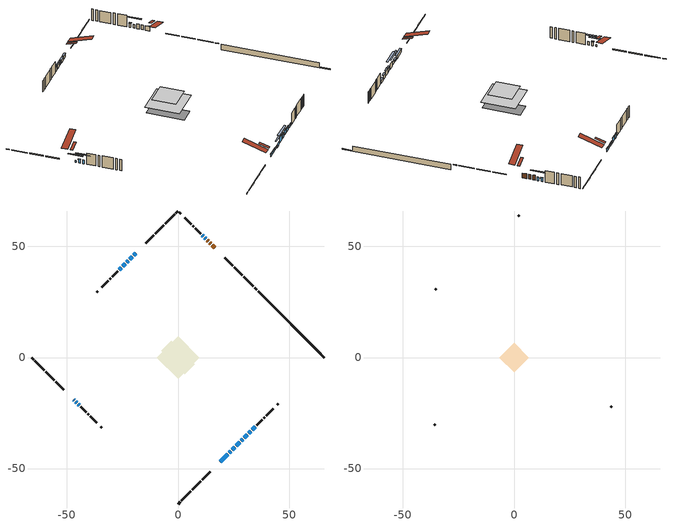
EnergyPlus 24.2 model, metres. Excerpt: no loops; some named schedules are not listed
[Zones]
conditioned space
 floor outside (Floor1 construction): -1.54,0 0,1.54 1.54,0 0,-1.54 z1.02
 floor adiabatic (AdiabaticFloorConstruction): -9.56,0 0,9.56 9.56,0 0,-9.56 z3.46
 floor foundation (Slab1 construction): -7.45,3.01 -3.01,7.45 7.45,-3.01 3.01,-7.45 z-1.27
 wall outside (RimJoist1 construction): 0,-65.98 0.91,-65.06 / -65.98,0 -65.06,-0.91 / 0,65.98 -0.91,65.06 / 35.51,30.47 34.6,31.38 z1.02:1.32
 wall outside (RimJoist2 construction): 1.57,-64.4 5.83,-60.15 / -64.4,-1.57 -60.15,-5.83 / -1.57,64.4 -5.83,60.15 / 33.94,32.04 29.68,36.29 z1.02:1.32
 wall outside (RimJoist3 construction): 6.49,-59.49 10.18,-55.79 / -59.49,-6.49 -55.79,-10.18 / -6.49,59.49 -10.18,55.79 / 29.02,36.95 25.33,40.65 z1.02:1.32
 wall outside (RimJoist4 construction): 10.84,-55.14 14.53,-51.44 / -55.14,-10.84 -51.44,-14.53 / -10.84,55.14 -14.53,51.44 / 24.67,41.3 20.98,45 z1.02:1.32
 wall outside (AdiabaticWallConstruction 1): 16.58,49.4 15.41,50.57 / 14.75,51.22 14.3,51.67 / 13.65,52.33 13.07,52.91 z1.02:3.05
 wall outside (AdiabaticWallConstruction): -47.05,-18.93 -46.7,-19.27 z1.02:1.81; -46.05,-19.93 -45.63,-20.34 / 28.4,-37.58 29.25,-36.73 / 12.41,53.57 11.99,53.98 / -44.98,-21 -44.56,-21.42 / 31.82,-34.16 32.8,-33.17 / 11.34,54.64 10.92,55.05 z1.02:2.6; 18.93,-47.04 22.33,-43.65 / -20.67,45.31 -21.82,44.16 z1.02:2.11; 22.98,-42.99 23.81,-42.16 z1.02:1.58; -18.93,47.04 -20.01,45.97 z1.02:2.24; -22.47,43.5 -23.03,42.95 z1.02:2.09; 24.47,-41.51 25.56,-40.41 z1.02:2.06; 26.22,-39.76 27.74,-38.23 / 29.9,-36.07 31.16,-34.82 z1.02:3.05; 33.46,-32.52 34.83,-31.15 z1.02:1.94; -23.68,42.29 -24.96,41.01 / -25.62,40.36 -26.41,39.57 z1.02:2.77
 wall outside (Wall1 construction): 35.48,-30.49 37.98,-27.99 / -43.9,-22.07 -41.4,-24.57 / -27.06,38.91 -29.56,36.41 / 10.27,55.71 7.77,58.21 z1.02:5.9
 wall outside (Wall2 construction): 38.64,-27.34 39.16,-26.82 / -40.75,-25.23 -40.23,-25.75 / -30.22,35.76 -30.74,35.24 / 7.11,58.86 6.59,59.38 z1.02:5.9
 wall outside (Wall3 construction): 39.81,-26.16 42.8,-23.17 / -39.57,-26.4 -36.58,-29.39 / -31.4,34.58 -34.38,31.59 / 5.93,60.04 2.95,63.03 z1.02:5.9
 wall outside (Wall5 construction): 44.59,-21.39 45.09,-20.88 / -34.8,-31.18 -34.29,-31.68 / -36.17,29.81 -36.67,29.3 / 1.16,64.81 0.66,65.32 z1.02:5.9
 wall foundation (FoundationWall1 construction): 36.17,29.81,-1.27 36.17,29.81,1.02 62.99,2.98,1.02 62.99,2.98,-0.84 65.98,0,-0.84 65.98,0,-1.27
 window (WindowConstruction 13): -47.04,-18.93 -46.7,-19.27 z1.02:1.81
 window (WindowConstruction 7): -46.05,-19.93 -45.63,-20.34 z1.02:2.6
 window (WindowConstruction 8): 18.93,-47.04 22.33,-43.65 z1.02:2.11
 window (WindowConstruction 9): 22.98,-42.99 23.81,-42.17 z1.02:1.58
 window (WindowConstruction 10): -18.93,47.04 -20.01,45.97 z1.02:2.24
 window (WindowConstruction 11): -20.67,45.31 -21.81,44.16 z1.02:2.11
 window (WindowConstruction 12): -22.47,43.5 -23.03,42.95 z1.02:2.09
 window (WindowConstruction 14): 24.47,-41.51 25.56,-40.41 z1.02:2.06
 window (WindowConstruction 15): 26.22,-39.76 27.74,-38.23 z1.02:3.05
 window (WindowConstruction): 28.4,-37.57 29.25,-36.73 z1.02:2.6
 window (WindowConstruction 16): 12.41,53.57 11.99,53.98 z1.02:2.6
 window (WindowConstruction 17): -44.97,-21 -44.56,-21.41 z1.02:2.6
 window (WindowConstruction 1): 29.9,-36.07 31.16,-34.82 z1.02:3.05
 window (WindowConstruction 2): 31.82,-34.16 32.8,-33.17 z1.02:2.6
 window (WindowConstruction 3): 33.46,-32.51 34.82,-31.15 z1.02:1.93
 window (WindowConstruction 4): -23.68,42.29 -24.96,41.01 z1.02:2.77
 window (WindowConstruction 5): -25.62,40.36 -26.41,39.57 z1.02:2.77
 window (WindowConstruction 6): 11.34,54.64 10.92,55.05 z1.02:2.6
 door (Door): 16.58,49.4 15.41,50.57 z1.02:3.05
 door (Door 1): 14.75,51.22 14.3,51.67 z1.02:3.05
 door (Door 2): 13.65,52.33 13.07,52.91 z1.02:3.05
 ceiling adiabatic (AdiabaticFloorConstruction): 0,-9.56 9.56,0 0,9.56 -9.56,0 z3.46
 roof outside (Roof2 construction): 18.27,-47.7,5.9 15.53,-44.96,7.19 14.81,-45.68,7.19 17.55,-48.42,5.9; -47.7,-18.27,5.9 -44.96,-15.53,7.19 -45.68,-14.81,7.19 -48.42,-17.55,5.9; -18.27,47.7,5.9 -15.53,44.96,7.19 -14.81,45.68,7.19 -17.55,48.42,5.9; 17.24,48.74,5.9 14.49,46,7.19 15.22,45.27,7.19 17.96,48.02,5.9
attic - vented
 floor to conditioned space (Floor2 construction Reversed): -6.64,0 0,6.64 6.64,0 0,-6.64 z5.9
 wall outside (Wall4 construction): 43.46,-22.52 43.93,-22.04 / -35.93,-30.05 -35.46,-30.52 / -35.04,30.93 -35.51,30.46 / 2.29,63.69 1.82,64.16 z1.02:5.9
 roof outside (Roof1 construction): 16.9,-49.08,5.9 10.43,-42.62,8.94 8.73,-44.32,8.94 15.19,-50.78,5.9; -49.08,-16.9,5.9 -42.62,-10.43,8.94 -44.32,-8.73,8.94 -50.78,-15.19,5.9; -16.9,49.08,5.9 -10.43,42.62,8.94 -8.73,44.32,8.94 -15.19,50.78,5.9; 18.62,47.36,5.9 12.15,40.9,8.94 13.86,39.19,8.94 20.32,45.66,5.9
shading: -44.85,-21.13 -48.9,-17.08 -49.33,-17.51 -45.28,-21.56 z4.43; -45.5,-20.47 -46.17,-19.8 -46.6,-20.23 -45.94,-20.9 z2.78; 22.45,-43.52 18.8,-47.17 19.24,-47.6 22.89,-43.95 z2.29; 23.94,-42.04 22.86,-43.12 23.29,-43.55 24.37,-42.47 z1.76; -20.14,45.84 -18.8,47.17 -19.24,47.6 -20.57,46.27 z2.42; -21.94,44.03 -20.54,45.44 -20.97,45.87 -22.37,44.46 z2.29; -23.16,42.82 -22.34,43.63 -22.78,44.06 -23.59,43.25 z2.27; 27.41,-38.56 22.61,-43.36 22.94,-43.69 27.74,-38.89 z4.68; 29.6,-36.38 24.36,-41.61 24.8,-42.04 30.03,-36.81 z5.67; 29.37,-36.6 28.27,-37.7 28.6,-38.03 29.7,-36.93 z2.78; 10.14,55.83 14.26,51.71 14.69,52.14 10.57,56.26 z5.22; -42.71,-23.27 -46.83,-19.15 -47.26,-19.58 -43.14,-23.7 z5.22; 31.29,-34.69 29.78,-36.2 30.1,-36.53 31.61,-35.01 z3.23; 32.93,-33.04 31.69,-34.29 32.12,-34.72 33.36,-33.48 z2.78; 34.95,-31.02 33.33,-32.64 33.66,-32.97 35.28,-31.35 z2.11; -25.09,40.89 -23.56,42.42 -23.77,42.63 -25.3,41.1 z2.95; -26.53,39.44 -25.49,40.48 -25.92,40.92 -26.96,39.87 z2.95; 10.8,55.18 11.47,54.51 11.9,54.94 11.23,55.61 z2.78
[Building]
Building 1: Terrain=Suburbs
[Site:Location]
Calgary Intl AP_AB: Latitude {deg}=51.11; Longitude {deg}=-114.02; Time Zone {hr}=-7; Elevation {m}=1084; Keep Site Location Information=Yes
[Site:GroundTemperature:Shallow]
0.326196, -1.55603, -1.70677, -0.813554, 2.7722, 6.34125, 9.43543, 11.3955, 11.562, 9.96783, 6.95256, 3.49299
[Site:WaterMainsTemperature]
Calculation Method=Schedule; Temperature Schedule=mains temperature schedule
[Material] Roughness=Rough; Thermal Absorptance=0.9
Name | Thickness {m} | Conductivity {W/m-K} | Density {kg/m3} | Specific Heat {J/kg-K} | Solar Absorptance | Visible Absorptance
asphalt or fiberglass shingles | 0.00635 | 0.162714 | 1121.4 | 1465.45 | 0.4 | 0.4
ceiling loosefill ins | 0.169333 | 0.0480833 | 16.02 | 1046.75 | 0.7 | 0.7
ceiling stud and cavity | 0.1397 | 0.155563 | 65.682 | 1177.47 | 0.7 | 0.7
concrete 4.0 in. | 0.1016 | 1.803125 | 2242.8 | 837.4 | 0.7 | 0.7
concrete 8.0 in. | 0.2032 | 1.803125 | 2242.8 | 837.4 | 0.7 | 0.7
door material | 0.04445 | 0.053851 | 512.64 | 1214.23 | 0.7 | 0.7
door material 1 | 0.04445 | 0.188738 | 512.64 | 1214.23 | 0.7 | 0.7
exterior vertical ins | 0.00216305 | 0.029427 | 32.04 | 1214.23 | 0.7 | 0.7
floor covering | 0.0127 | 0.0433444 | 54.468 | 1339.84 | 0.6 | 0.6
floor rigid ins; rim joist rigid ins; roof rigid ins; wall rigid ins | 0.051816 | 0.029427 | 32.04 | 1214.23 | 0.7 | 0.7
floor rigid ins 1; wall rigid ins 1 | 0.512978 | 0.029427 | 32.04 | 1214.23 | 0.7 | 0.7
floor stud and cavity | 0.1397 | 0.0895258 | 92.3553 | 1139.71 | 0.7 | 0.7
floor stud and cavity 1 | 0.1397 | 1.75129 | 37.0049 | 1207.88 | 0.7 | 0.7
furniture material conditioned space 1 | 0.1524 | 0.115458 | 640.8 | 1214.23 | 0.6 | 0.6
gypsum board | 0.0127 | 0.160291 | 801 | 837.4 | 0.6 | 0.6
osb sheathing 0.5 in. | 0.0127 | 0.115458 | 512.64 | 1214.23 | 0.7 | 0.7
osb sheathing 0.75 in. | 0.01905 | 0.115458 | 512.64 | 1214.23 | 0.7 | 0.7
osb sheathing 2.0 in. | 0.0508 | 0.115458 | 512.64 | 1214.23 | 0.7 | 0.7
rim joist stud and cavity | 0.0508 | 0.322509 | 50.32683 | 1063.81 | 0.6 | 0.6
rim joist stud and cavity 1 | 0.0508 | 0.0296634 | 125.044 | 1163.47 | 0.6 | 0.6
rim joist stud and cavity 2 | 0.0508 | 0.194335 | 50.32683 | 1063.81 | 0.6 | 0.6
rim joist stud and cavity 3 | 0.0508 | 0.0484402 | 125.044 | 1163.47 | 0.6 | 0.6
roof stud and cavity | 0.2032 | 0.155571 | 78.34581 | 1123.46 | 0.7 | 0.7
wall stud and cavity | 0.1397 | 0.0969908 | 139.0536 | 1170.24 | 0.7 | 0.7
wall stud and cavity 1 | 0.1397 | 0.102372 | 139.0536 | 1170.24 | 0.7 | 0.7
wall stud and cavity 2 | 0.1397 | 0.0938917 | 139.0536 | 1170.24 | 0.7 | 0.7
wall stud and cavity 3 | 0.0889 | 6.1454 | 50.32683 | 1063.81 | 0.6 | 0.6
wall stud and cavity 4 | 0.1397 | 0.370598 | 139.0536 | 1170.24 | 0.7 | 0.7
wall stud and cavity 5 | 0.0889 | 0.380278 | 52.3479 | 1209.89 | 0.7 | 0.7
wall stud and cavity 6 | 0.0889 | 0.391764 | 83.0341 | 1211.67 | 0.7 | 0.7
wood siding | 0.0254 | 0.102417 | 544.68 | 1172.36 | 0.4 | 0.4
wood siding 1 | 0.00254 | 0.102417 | 544.68 | 1172.36 | 0.4 | 0.4
wood siding 2; wood siding 3; wood siding 4 | 0.0254 | 0.102417 | 544.68 | 1172.36 | 0.7 | 0.7
[WindowMaterial:SimpleGlazingSystem]
Name | U-Factor {W/m2-K} | Solar Heat Gain Coefficient
WindowMaterial | 2.02932 | 0.52
WindowMaterial 1 | 1.90554 | 0.5
WindowMaterial 10 | 1.71532 | 0.57
WindowMaterial 11 | 2.03613 | 0.52
WindowMaterial 12 | 2.11278 | 0.46
WindowMaterial 13 | 5.80348 | 0.59
WindowMaterial 14 | 2.04522 | 0.51
WindowMaterial 15 | 1.87885 | 0.51
WindowMaterial 16 | 2.96448 | 0.63
WindowMaterial 2 | 2.01455 | 0.53
WindowMaterial 3 | 2.04749 | 0.51
WindowMaterial 4 | 1.39906 | 0.53
WindowMaterial 5 | 1.52795 | 0.41
WindowMaterial 6 | 2.134928 | 0.45
WindowMaterial 7 | 1.79765 | 0.53
WindowMaterial 8 | 2.03727 | 0.51
WindowMaterial 9 | 2.16389 | 0.43
[Construction]
AdiabaticFloorConstruction: floor stud and cavity 1, floor rigid ins 1, osb sheathing 0.75 in., floor covering
AdiabaticWallConstruction: wood siding 3, wall rigid ins 1, wall stud and cavity 5, gypsum board
AdiabaticWallConstruction 1: wood siding 4, wall rigid ins 1, wall stud and cavity 5, gypsum board
Door: door material
Door 1; Door 2: door material 1
Floor1 construction: floor stud and cavity, floor rigid ins, osb sheathing 0.75 in., floor covering
Floor2 construction Reversed: gypsum board, ceiling stud and cavity, ceiling loosefill ins
FoundationWall1 construction: concrete 8.0 in.
furniture construction conditioned space 1: furniture material conditioned space 1
PartitionWallConstruction: gypsum board, wall stud and cavity 6, gypsum board
RimJoist1 construction: wood siding 2, rim joist stud and cavity
RimJoist2 construction: wood siding 2, osb sheathing 2.0 in., rim joist stud and cavity 1
RimJoist3 construction: wood siding 2, rim joist stud and cavity 2
RimJoist4 construction: wood siding 2, rim joist rigid ins, osb sheathing 2.0 in., rim joist stud and cavity 3
Roof1 construction: asphalt or fiberglass shingles
Roof2 construction: asphalt or fiberglass shingles, roof rigid ins, osb sheathing 0.75 in., roof stud and cavity, gypsum board
Slab1 construction: concrete 4.0 in.
Wall1 construction: wood siding, osb sheathing 0.5 in., wall stud and cavity, gypsum board
Wall2 construction: wood siding, osb sheathing 0.5 in., wall stud and cavity 1, gypsum board
Wall3 construction: wood siding, osb sheathing 0.5 in., wall stud and cavity 2, gypsum board
Wall4 construction: wood siding 1, wall stud and cavity 3
Wall5 construction: wood siding, wall rigid ins, osb sheathing 0.5 in., wall stud and cavity 4, gypsum board
WindowConstruction: WindowMaterial
WindowConstruction 1: WindowMaterial 1
WindowConstruction 10: WindowMaterial 10
WindowConstruction 11: WindowMaterial 11
WindowConstruction 12: WindowMaterial 12
WindowConstruction 13: WindowMaterial 13
WindowConstruction 14: WindowMaterial 14
WindowConstruction 15: WindowMaterial 15
WindowConstruction 16; WindowConstruction 17: WindowMaterial 16
WindowConstruction 2: WindowMaterial 2
WindowConstruction 3: WindowMaterial 3
WindowConstruction 4: WindowMaterial 4
WindowConstruction 5: WindowMaterial 5
WindowConstruction 6: WindowMaterial 6
WindowConstruction 7: WindowMaterial 7
WindowConstruction 8: WindowMaterial 8
WindowConstruction 9: WindowMaterial 9
[Zone] Multiplier=1; Part of Total Floor Area=Yes
Name | Volume {m3}
attic - vented | 43.5603
conditioned space | 714.3
[Space]
Name | Zone | Volume {m3}
attic - vented 1 | attic - vented | 43.5603
conditioned space 1 | conditioned space | 714.3
[ZoneInfiltration:EffectiveLeakageArea]
infil attic - vented 1: Zone or Space=attic - vented 1; Schedule=Always On Discrete; Effective Air Leakage Area {cm2}=3019.54; Stack Coefficient=0.000550998; Wind Coefficient=1.58597e-05
[ZoneMixing]
whole house fan mix: Zone or Space=attic - vented; Schedule=Always On Continuous; Design Flow Rate Calculation Method=Flow/Zone; Design Flow Rate {m3/s}=0; Source Zone or Space=conditioned space
[SurfaceProperty:ExposedFoundationPerimeter]
Slab1: Exposed Perimeter Calculation Method=TotalExposedPerimeter; Total Exposed Perimeter {m}=42.155
[InternalMass] Zone or ZoneList=conditioned space; Space or SpaceList=conditioned space 1
Name | Construction | Surface Area {m2}
furniture mass conditioned space 1 | furniture construction conditioned space 1 | 112.136
partition wall mass | PartitionWallConstruction | 280.34
[Lights]
interior lighting: Zone or ZoneList or Space or SpaceList=conditioned space 1; Schedule=interior lighting schedule; Design Level Calculation Method=LightingLevel; Lighting Level {W}=343.2; Return Air Fraction=0; Fraction Radiant=0.6; Fraction Visible=0.2; Fraction Replaceable=1
[People]
occupants: Zone or ZoneList or Space or SpaceList=conditioned space 1; Number of People Schedule=occupants schedule; Number of People Calculation Method=People; Number of People=3; Fraction Radiant=0.314171; Sensible Heat Fraction=0.56303; Activity Level Schedule=occupants activity schedule; Carbon Dioxide Generation Rate {m3/s-W}=0; Enable ASHRAE 55 Comfort Warnings=No; Mean Radiant Temperature Calculation Type=EnclosureAveraged
[ElectricEquipment] Zone or ZoneList or Space or SpaceList=conditioned space 1; Design Level Calculation Method=EquipmentLevel
Name | Schedule | Design Level {W} | Fraction Latent | Fraction Radiant | Fraction Lost
clothes dryer | clothes dryer schedule | 140.772 | 0.015 | 0.081 | 0.85
clothes washer | clothes washer schedule | 32.1985 | 0.03 | 0.162 | 0.7
cooking range | cooking range schedule | 215.147 | 0.08 | 0.432 | 0.2
dishwasher | dishwasher schedule | 66.8632 | 0.3 | 0.18 | 0.4
fridge | fridge schedule | 72.9452 | 0 | 0.6 | 0
mech vent bath fan 0 | mech vent bath fan 0 schedule | 50.2 | 0 | 0 | 1
mech vent bath fan 1 | mech vent bath fan 1 schedule | 50.2 | 0 | 0 | 1
mech vent bath fan 2 | mech vent bath fan 2 schedule | 50.2 | 0 | 0 | 1
mech vent house fan | mech vent house fan schedule | 0 | 0 | 0 | 1
mech vent house fan cfis | mech vent house fan cfis schedule | 0 | 0 | 0 | 0
mech vent range fan 0 | mech vent range fan 0 schedule | 57 | 0 | 0 | 1
misc plug loads | misc plug loads schedule | 494.7 | 0.045 | 0.513 | 0.1
whole house fan | Always On Discrete | 0 | 0 | 0 | 1
[OtherEquipment] Zone or ZoneList or Space or SpaceList=conditioned space 1; Design Level Calculation Method=EquipmentLevel
Name | Fuel Type | Schedule | Design Level {W} | Fraction Latent | Fraction Radiant | Fraction Lost
clothes dryer 1 | Electricity | clothes dryer schedule | 0 | 0.015 | 0.081 | 0.85
cooking range 1 | Electricity | cooking range schedule | 0 | 0.08 | 0.432 | 0.2
general water use latent | None | general water use schedule | 62.594 | 1 | 0 | 0
general water use sensible | None | general water use schedule | -61.6891 | 0 | 0.6 | 0
mech vent house fan latent load | None | Always On Discrete | 0 | 1 | 0 | 0
mech vent house fan sensible load | None | Always On Discrete | 0 | 0 | 0 | 0
water heater energy adjustment1 | NaturalGas | Always On Discrete | 0.01 | 0 | 0 | 1
[ZoneInfiltration:DesignFlowRate] Zone or ZoneList or Space or SpaceList=conditioned space 1; Schedule=Always On Discrete; Design Flow Rate Calculation Method=Flow/Zone; Design Flow Rate {m3/s}=0
infil flow; natural vent flow; whole house fan flow
[Foundation:Kiva]
Foundation Kiva 1: Initial Indoor Air Temperature {C}=18; Wall Height Above Grade {m}=1.01998; Wall Depth Below Slab {m}=0.2032; Custom Block Material Name 1=exterior vertical ins; Custom Block Depth 1 {m}=2.28999; Custom Block X Position 1 {m}=0.2032; Custom Block Z Position 1 {m}=0
[Foundation:Kiva:Settings]
Soil Conductivity {W/m-K}=0.849921; Soil Density {kg/m3}=1842.3; Soil Specific Heat {J/kg-K}=418.7; Ground Solar Absorptivity=0.9; Ground Thermal Absorptivity=0.9; Ground Surface Roughness {m}=0.03; Far-Field Width {m}=40; Deep-Ground Boundary Condition=ZeroFlux; Deep-Ground Depth {m}=40; Minimum Cell Dimension {m}=0.2; Maximum Cell Growth Coefficient=3; Simulation Timestep=Timestep
[Exterior:Lights]
exterior lighting: Schedule=exterior lighting schedule; Design Level {W}=75.6
[Schedule:Constant]
Name | Hourly Value
Always On Continuous; mech vent house fan schedule; mech vent house fan cfis schedule; Always On Discrete | 1
occupants activity schedule | 117.228
fridge schedule | 0
[Schedule:Week:Daily]
interior lighting schedule Week Rule - Jan1-Jan27: interior lighting schedule day, interior lighting schedule day, interior lighting schedule day, interior lighting schedule day, interior lighting schedule day, interior lighting schedule day, interior lighting schedule day, interior lighting schedule default day, interior lighting schedule default day, interior lighting schedule default day, interior lighting schedule default day, interior lighting schedule default day
interior lighting schedule Week Rule - Jan28-Feb3: interior lighting schedule day, interior lighting schedule day, interior lighting schedule day, interior lighting schedule day, interior lighting schedule day 1, interior lighting schedule day 1, interior lighting schedule day 1, interior lighting schedule default day, interior lighting schedule default day, interior lighting schedule default day, interior lighting schedule default day, interior lighting schedule default day
interior lighting schedule Week Rule - Feb4-Feb24: interior lighting schedule day 1, interior lighting schedule day 1, interior lighting schedule day 1, interior lighting schedule day 1, interior lighting schedule day 1, interior lighting schedule day 1, interior lighting schedule day 1, interior lighting schedule default day, interior lighting schedule default day, interior lighting schedule default day, interior lighting schedule default day, interior lighting schedule default day
interior lighting schedule Week Rule - Feb25-Mar3: interior lighting schedule day 1, interior lighting schedule day 1, interior lighting schedule day 1, interior lighting schedule day 1, interior lighting schedule day 2, interior lighting schedule day 2, interior lighting schedule day 2, interior lighting schedule default day, interior lighting schedule default day, interior lighting schedule default day, interior lighting schedule default day, interior lighting schedule default day
interior lighting schedule Week Rule - Mar4-Mar31: interior lighting schedule day 2, interior lighting schedule day 2, interior lighting schedule day 2, interior lighting schedule day 2, interior lighting schedule day 2, interior lighting schedule day 2, interior lighting schedule day 2, interior lighting schedule default day, interior lighting schedule default day, interior lighting schedule default day, interior lighting schedule default day, interior lighting schedule default day
interior lighting schedule Week Rule - Apr1-Apr28: interior lighting schedule day 3, interior lighting schedule day 3, interior lighting schedule day 3, interior lighting schedule day 3, interior lighting schedule day 3, interior lighting schedule day 3, interior lighting schedule day 3, interior lighting schedule default day, interior lighting schedule default day, interior lighting schedule default day, interior lighting schedule default day, interior lighting schedule default day
interior lighting schedule Week Rule - Apr29-May5: interior lighting schedule day 3, interior lighting schedule day 3, interior lighting schedule day 4, interior lighting schedule day 4, interior lighting schedule day 4, interior lighting schedule day 4, interior lighting schedule day 4, interior lighting schedule default day, interior lighting schedule default day, interior lighting schedule default day, interior lighting schedule default day, interior lighting schedule default day
interior lighting schedule Week Rule - May6-May26: interior lighting schedule day 4, interior lighting schedule day 4, interior lighting schedule day 4, interior lighting schedule day 4, interior lighting schedule day 4, interior lighting schedule day 4, interior lighting schedule day 4, interior lighting schedule default day, interior lighting schedule default day, interior lighting schedule default day, interior lighting schedule default day, interior lighting schedule default day
interior lighting schedule Week Rule - May27-Jun2: interior lighting schedule day 4, interior lighting schedule day 4, interior lighting schedule day 4, interior lighting schedule day 4, interior lighting schedule day 4, interior lighting schedule day 5, interior lighting schedule day 5, interior lighting schedule default day, interior lighting schedule default day, interior lighting schedule default day, interior lighting schedule default day, interior lighting schedule default day
interior lighting schedule Week Rule - Jun3-Jun30: interior lighting schedule day 5, interior lighting schedule day 5, interior lighting schedule day 5, interior lighting schedule day 5, interior lighting schedule day 5, interior lighting schedule day 5, interior lighting schedule day 5, interior lighting schedule default day, interior lighting schedule default day, interior lighting schedule default day, interior lighting schedule default day, interior lighting schedule default day
interior lighting schedule Week Rule - Jul1-Jul28: interior lighting schedule day 6, interior lighting schedule day 6, interior lighting schedule day 6, interior lighting schedule day 6, interior lighting schedule day 6, interior lighting schedule day 6, interior lighting schedule day 6, interior lighting schedule default day, interior lighting schedule default day, interior lighting schedule default day, interior lighting schedule default day, interior lighting schedule default day
interior lighting schedule Week Rule - Jul29-Aug4: interior lighting schedule day 6, interior lighting schedule day 6, interior lighting schedule day 6, interior lighting schedule day 7, interior lighting schedule day 7, interior lighting schedule day 7, interior lighting schedule day 7, interior lighting schedule default day, interior lighting schedule default day, interior lighting schedule default day, interior lighting schedule default day, interior lighting schedule default day
interior lighting schedule Week Rule - Aug5-Aug25: interior lighting schedule day 7, interior lighting schedule day 7, interior lighting schedule day 7, interior lighting schedule day 7, interior lighting schedule day 7, interior lighting schedule day 7, interior lighting schedule day 7, interior lighting schedule default day, interior lighting schedule default day, interior lighting schedule default day, interior lighting schedule default day, interior lighting schedule default day
interior lighting schedule Week Rule - Aug26-Sep1: interior lighting schedule day 7, interior lighting schedule day 7, interior lighting schedule day 7, interior lighting schedule day 7, interior lighting schedule day 7, interior lighting schedule day 7, interior lighting schedule day 8, interior lighting schedule default day, interior lighting schedule default day, interior lighting schedule default day, interior lighting schedule default day, interior lighting schedule default day
interior lighting schedule Week Rule - Sep2-Sep29: interior lighting schedule day 8, interior lighting schedule day 8, interior lighting schedule day 8, interior lighting schedule day 8, interior lighting schedule day 8, interior lighting schedule day 8, interior lighting schedule day 8, interior lighting schedule default day, interior lighting schedule default day, interior lighting schedule default day, interior lighting schedule default day, interior lighting schedule default day
interior lighting schedule Week Rule - Sep30-Oct6: interior lighting schedule day 8, interior lighting schedule day 9, interior lighting schedule day 9, interior lighting schedule day 9, interior lighting schedule day 9, interior lighting schedule day 9, interior lighting schedule day 9, interior lighting schedule default day, interior lighting schedule default day, interior lighting schedule default day, interior lighting schedule default day, interior lighting schedule default day
interior lighting schedule Week Rule - Oct7-Oct27: interior lighting schedule day 9, interior lighting schedule day 9, interior lighting schedule day 9, interior lighting schedule day 9, interior lighting schedule day 9, interior lighting schedule day 9, interior lighting schedule day 9, interior lighting schedule default day, interior lighting schedule default day, interior lighting schedule default day, interior lighting schedule default day, interior lighting schedule default day
interior lighting schedule Week Rule - Oct28-Nov3: interior lighting schedule day 9, interior lighting schedule day 9, interior lighting schedule day 9, interior lighting schedule day 9, interior lighting schedule day 10, interior lighting schedule day 10, interior lighting schedule day 10, interior lighting schedule default day, interior lighting schedule default day, interior lighting schedule default day, interior lighting schedule default day, interior lighting schedule default day
interior lighting schedule Week Rule - Nov4-Nov24: interior lighting schedule day 10, interior lighting schedule day 10, interior lighting schedule day 10, interior lighting schedule day 10, interior lighting schedule day 10, interior lighting schedule day 10, interior lighting schedule day 10, interior lighting schedule default day, interior lighting schedule default day, interior lighting schedule default day, interior lighting schedule default day, interior lighting schedule default day
interior lighting schedule Week Rule - Nov25-Dec1: interior lighting schedule day 10, interior lighting schedule day 10, interior lighting schedule day 10, interior lighting schedule day 10, interior lighting schedule day 10, interior lighting schedule day 10, interior lighting schedule day 11, interior lighting schedule default day, interior lighting schedule default day, interior lighting schedule default day, interior lighting schedule default day, interior lighting schedule default day
interior lighting schedule Week Rule - Dec2-Dec31: interior lighting schedule day 11, interior lighting schedule day 11, interior lighting schedule day 11, interior lighting schedule day 11, interior lighting schedule day 11, interior lighting schedule day 11, interior lighting schedule day 11, interior lighting schedule default day, interior lighting schedule default day, interior lighting schedule default day, interior lighting schedule default day, interior lighting schedule default day
occupants schedule Week Rule - Jan1-Dec31: occupants schedule day, occupants schedule day, occupants schedule day, occupants schedule day, occupants schedule day, occupants schedule day, occupants schedule day, occupants schedule default day, occupants schedule default day, occupants schedule default day, occupants schedule default day, occupants schedule default day
clothes dryer schedule Week Rule - Jan1-Dec31: clothes dryer schedule day, clothes dryer schedule day, clothes dryer schedule day, clothes dryer schedule day, clothes dryer schedule day, clothes dryer schedule day, clothes dryer schedule day, clothes dryer schedule default day, clothes dryer schedule default day, clothes dryer schedule default day, clothes dryer schedule default day, clothes dryer schedule default day
clothes washer schedule Week Rule - Jan1-Dec31: clothes washer schedule day, clothes washer schedule day, clothes washer schedule day, clothes washer schedule day, clothes washer schedule day, clothes washer schedule day, clothes washer schedule day, clothes washer schedule default day, clothes washer schedule default day, clothes washer schedule default day, clothes washer schedule default day, clothes washer schedule default day
cooking range schedule Week Rule - Jan1-Dec31: cooking range schedule day, cooking range schedule day, cooking range schedule day, cooking range schedule day, cooking range schedule day, cooking range schedule day, cooking range schedule day, cooking range schedule default day, cooking range schedule default day, cooking range schedule default day, cooking range schedule default day, cooking range schedule default day
dishwasher schedule Week Rule - Jan1-Dec31: dishwasher schedule day, dishwasher schedule day, dishwasher schedule day, dishwasher schedule day, dishwasher schedule day, dishwasher schedule day, dishwasher schedule day, dishwasher schedule default day, dishwasher schedule default day, dishwasher schedule default day, dishwasher schedule default day, dishwasher schedule default day
mech vent bath fan 0 schedule Week Rule - Jan1-Dec31: mech vent bath fan 0 schedule day, mech vent bath fan 0 schedule day, mech vent bath fan 0 schedule day, mech vent bath fan 0 schedule day, mech vent bath fan 0 schedule day, mech vent bath fan 0 schedule day, mech vent bath fan 0 schedule day, mech vent bath fan 0 schedule default day, mech vent bath fan 0 schedule default day, mech vent bath fan 0 schedule default day, mech vent bath fan 0 schedule default day, mech vent bath fan 0 schedule default day
mech vent bath fan 1 schedule Week Rule - Jan1-Dec31: mech vent bath fan 1 schedule day, mech vent bath fan 1 schedule day, mech vent bath fan 1 schedule day, mech vent bath fan 1 schedule day, mech vent bath fan 1 schedule day, mech vent bath fan 1 schedule day, mech vent bath fan 1 schedule day, mech vent bath fan 1 schedule default day, mech vent bath fan 1 schedule default day, mech vent bath fan 1 schedule default day, mech vent bath fan 1 schedule default day, mech vent bath fan 1 schedule default day
mech vent bath fan 2 schedule Week Rule - Jan1-Dec31: mech vent bath fan 2 schedule day, mech vent bath fan 2 schedule day, mech vent bath fan 2 schedule day, mech vent bath fan 2 schedule day, mech vent bath fan 2 schedule day, mech vent bath fan 2 schedule day, mech vent bath fan 2 schedule day, mech vent bath fan 2 schedule default day, mech vent bath fan 2 schedule default day, mech vent bath fan 2 schedule default day, mech vent bath fan 2 schedule default day, mech vent bath fan 2 schedule default day
mech vent range fan 0 schedule Week Rule - Jan1-Dec31: mech vent range fan 0 schedule day, mech vent range fan 0 schedule day, mech vent range fan 0 schedule day, mech vent range fan 0 schedule day, mech vent range fan 0 schedule day, mech vent range fan 0 schedule day, mech vent range fan 0 schedule day, mech vent range fan 0 schedule default day, mech vent range fan 0 schedule default day, mech vent range fan 0 schedule default day, mech vent range fan 0 schedule default day, mech vent range fan 0 schedule default day
misc plug loads schedule Week Rule - Jan1-Dec31: misc plug loads schedule day, misc plug loads schedule day, misc plug loads schedule day, misc plug loads schedule day, misc plug loads schedule day, misc plug loads schedule day, misc plug loads schedule day, misc plug loads schedule default day, misc plug loads schedule default day, misc plug loads schedule default day, misc plug loads schedule default day, misc plug loads schedule default day
general water use schedule Week Rule - Jan1-Dec31: general water use schedule day, general water use schedule day, general water use schedule day, general water use schedule day, general water use schedule day, general water use schedule day, general water use schedule day, general water use schedule default day, general water use schedule default day, general water use schedule default day, general water use schedule default day, general water use schedule default day
exterior lighting schedule Week Rule - Jan1-Jan27: exterior lighting schedule day, exterior lighting schedule day, exterior lighting schedule day, exterior lighting schedule day, exterior lighting schedule day, exterior lighting schedule day, exterior lighting schedule day, exterior lighting schedule default day, exterior lighting schedule default day, exterior lighting schedule default day, exterior lighting schedule default day, exterior lighting schedule default day
exterior lighting schedule Week Rule - Jan28-Feb3: exterior lighting schedule day, exterior lighting schedule day, exterior lighting schedule day, exterior lighting schedule day, exterior lighting schedule day 1, exterior lighting schedule day 1, exterior lighting schedule day 1, exterior lighting schedule default day, exterior lighting schedule default day, exterior lighting schedule default day, exterior lighting schedule default day, exterior lighting schedule default day
[Schedule:Year]
interior lighting schedule: interior lighting schedule Week Rule - Jan1-Jan27, 1, 1, 1, 27, interior lighting schedule Week Rule - Jan28-Feb3, 1, 28, 2, 3, interior lighting schedule Week Rule - Feb4-Feb24, 2, 4, 2, 24, interior lighting schedule Week Rule - Feb25-Mar3, 2, 25, 3, 3, interior lighting schedule Week Rule - Mar4-Mar31, 3, 4, 3, 31, interior lighting schedule Week Rule - Apr1-Apr28, 4, 1, 4, 28, interior lighting schedule Week Rule - Apr29-May5, 4, 29, 5, 5, interior lighting schedule Week Rule - May6-May26, 5, 6, 5, 26, interior lighting schedule Week Rule - May27-Jun2, 5, 27, 6, 2, interior lighting schedule Week Rule - Jun3-Jun30, 6, 3, 6, 30, interior lighting schedule Week Rule - Jul1-Jul28, 7, 1, 7, 28, interior lighting schedule Week Rule - Jul29-Aug4, 7, 29, 8, 4, interior lighting schedule Week Rule - Aug5-Aug25, 8, 5, 8, 25, interior lighting schedule Week Rule - Aug26-Sep1, 8, 26, 9, 1, interior lighting schedule Week Rule - Sep2-Sep29, 9, 2, 9, 29, interior lighting schedule Week Rule - Sep30-Oct6, 9, 30, 10, 6, interior lighting schedule Week Rule - Oct7-Oct27, 10, 7, 10, 27, interior lighting schedule Week Rule - Oct28-Nov3, 10, 28, 11, 3, interior lighting schedule Week Rule - Nov4-Nov24, 11, 4, 11, 24, interior lighting schedule Week Rule - Nov25-Dec1, 11, 25, 12, 1, interior lighting schedule Week Rule - Dec2-Dec31, 12, 2, 12, 31
occupants schedule: occupants schedule Week Rule - Jan1-Dec31, 1, 1, 12, 31
clothes dryer schedule: clothes dryer schedule Week Rule - Jan1-Dec31, 1, 1, 12, 31
clothes washer schedule: clothes washer schedule Week Rule - Jan1-Dec31, 1, 1, 12, 31
cooking range schedule: cooking range schedule Week Rule - Jan1-Dec31, 1, 1, 12, 31
dishwasher schedule: dishwasher schedule Week Rule - Jan1-Dec31, 1, 1, 12, 31
mech vent bath fan 0 schedule: mech vent bath fan 0 schedule Week Rule - Jan1-Dec31, 1, 1, 12, 31
mech vent bath fan 1 schedule: mech vent bath fan 1 schedule Week Rule - Jan1-Dec31, 1, 1, 12, 31
mech vent bath fan 2 schedule: mech vent bath fan 2 schedule Week Rule - Jan1-Dec31, 1, 1, 12, 31
mech vent range fan 0 schedule: mech vent range fan 0 schedule Week Rule - Jan1-Dec31, 1, 1, 12, 31
misc plug loads schedule: misc plug loads schedule Week Rule - Jan1-Dec31, 1, 1, 12, 31
general water use schedule: general water use schedule Week Rule - Jan1-Dec31, 1, 1, 12, 31
exterior lighting schedule: exterior lighting schedule Week Rule - Jan1-Jan27, 1, 1, 1, 27, exterior lighting schedule Week Rule - Jan28-Feb3, 1, 28, 2, 3, exterior lighting schedule Week Rule - Feb4-Feb24, 2, 4, 2, 24, exterior lighting schedule Week Rule - Feb25-Mar3, 2, 25, 3, 3, exterior lighting schedule Week Rule - Mar4-Mar31, 3, 4, 3, 31, exterior lighting schedule Week Rule - Apr1-Apr28, 4, 1, 4, 28, exterior lighting schedule Week Rule - Apr29-May5, 4, 29, 5, 5, exterior lighting schedule Week Rule - May6-May26, 5, 6, 5, 26, exterior lighting schedule Week Rule - May27-Jun2, 5, 27, 6, 2, exterior lighting schedule Week Rule - Jun3-Jun30, 6, 3, 6, 30, exterior lighting schedule Week Rule - Jul1-Jul28, 7, 1, 7, 28, exterior lighting schedule Week Rule - Jul29-Aug4, 7, 29, 8, 4, exterior lighting schedule Week Rule - Aug5-Aug25, 8, 5, 8, 25, exterior lighting schedule Week Rule - Aug26-Sep1, 8, 26, 9, 1, exterior lighting schedule Week Rule - Sep2-Sep29, 9, 2, 9, 29, exterior lighting schedule Week Rule - Sep30-Oct6, 9, 30, 10, 6, exterior lighting schedule Week Rule - Oct7-Oct27, 10, 7, 10, 27, exterior lighting schedule Week Rule - Oct28-Nov3, 10, 28, 11, 3, exterior lighting schedule Week Rule - Nov4-Nov24, 11, 4, 11, 24, exterior lighting schedule Week Rule - Nov25-Dec1, 11, 25, 12, 1, exterior lighting schedule Week Rule - Dec2-Dec31, 12, 2, 12, 31
[Schedule:Compact]
mains temperature schedule: Through: 01/01, For: AllDays, Until: 24:00, 5.30611, Through: 01/02, For: AllDays, Until: 24:00, 5.24556, Through: 01/03, For: AllDays, Until: 24:00, 5.18611, Through: 01/04, For: AllDays, Until: 24:00, 5.12778, Through: 01/05, For: AllDays, Until: 24:00, 5.07, Through: 01/06, For: AllDays, Until: 24:00, 5.01278, Through: 01/07, For: AllDays, Until: 24:00, 4.95722, Through: 01/08, For: AllDays, Until: 24:00, 4.90222, Through: 01/09, For: AllDays, Until: 24:00, 4.84778, Through: 01/10, For: AllDays, Until: 24:00, 4.795, Through: 01/11, For: AllDays, Until: 24:00, 4.74278, Through: 01/12, For: AllDays, Until: 24:00, 4.69167, Through: 01/13, For: AllDays, Until: 24:00, 4.64111, Through: 01/14, For: AllDays, Until: 24:00, 4.59222, Through: 01/15, For: AllDays, Until: 24:00, 4.54389, Through: 01/16, For: AllDays, Until: 24:00, 4.49722, Through: 01/17, For: AllDays, Until: 24:00, 4.45111, Through: 01/18, For: AllDays, Until: 24:00, 4.40611, Through: 01/19, For: AllDays, Until: 24:00, 4.36222, Through: 01/20, For: AllDays, Until: 24:00, 4.32, Through: 01/21, For: AllDays, Until: 24:00, 4.27833, Through: 01/22, For: AllDays, Until: 24:00, 4.23778, Through: 01/23, For: AllDays, Until: 24:00, 4.19833, Through: 01/24, For: AllDays, Until: 24:00, 4.16056, Through: 01/25, For: AllDays, Until: 24:00, 4.12333, Through: 01/26, For: AllDays, Until: 24:00, 4.08778, Through: 01/27, For: AllDays, Until: 24:00, 4.05278, Through: 01/28, For: AllDays, Until: 24:00, 4.01944, Through: 01/29, For: AllDays, Until: 24:00, 3.98722, Through: 01/30, For: AllDays, Until: 24:00, 3.95611, Through: 01/31, For: AllDays, Until: 24:00, 3.92667, Through: 02/01, For: AllDays, Until: 24:00, 3.89778, Through: 02/02, For: AllDays, Until: 24:00, 3.87056, Through: 02/03, For: AllDays, Until: 24:00, 3.84444, Through: 02/04, For: AllDays, Until: 24:00, 3.82, Through: 02/05, For: AllDays, Until: 24:00, 3.79611, Through: 02/06, For: AllDays, Until: 24:00, 3.77389, Through: 02/07, For: AllDays, Until: 24:00, 3.75333, Through: 02/08, For: AllDays, Until: 24:00, 3.73333, Through: 02/09, For: AllDays, Until: 24:00, 3.715, Through: 02/10, For: AllDays, Until: 24:00, 3.69778, Through: 02/11, For: AllDays, Until: 24:00, 3.68222, Through: 02/12, For: AllDays, Until: 24:00, 3.66778, Through: 02/13, For: AllDays, Until: 24:00, 3.65444, Through: 02/14, For: AllDays, Until: 24:00, 3.64278, Through: 02/15, For: AllDays, Until: 24:00, 3.63222, Through: 02/16, For: AllDays, Until: 24:00, 3.62278, Through: 02/17, For: AllDays, Until: 24:00, 3.615, Through: 02/18, For: AllDays, Until: 24:00, 3.60833, Through: 02/19, For: AllDays, Until: 24:00, 3.60333, Through: 02/20, For: AllDays, Until: 24:00, 3.59944, Through: 02/21, For: AllDays, Until: 24:00, 3.59667, Through: 02/22, For: AllDays, Until: 24:00, 3.59556, Through: 02/23, For: AllDays, Until: 24:00, 3.59556, Through: 02/24, For: AllDays, Until: 24:00, 3.59722, Through: 02/25, For: AllDays, Until: 24:00, 3.6, Through: 02/26, For: AllDays, Until: 24:00, 3.60389, Through: 02/27, For: AllDays, Until: 24:00, 3.60944, Through: 02/28, For: AllDays, Until: 24:00, 3.61611, Through: 03/01, For: AllDays, Until: 24:00, 3.62444, Through: 03/02, For: AllDays, Until: 24:00, 3.63333, Through: 03/03, For: AllDays, Until: 24:00, 3.64444, Through: 03/04, For: AllDays, Until: 24:00, 3.65611, Through: 03/05, For: AllDays, Until: 24:00, 3.67, Through: 03/06, For: AllDays, Until: 24:00, 3.68444, Through: 03/07, For: AllDays, Until: 24:00, 3.70056, Through: 03/08, For: AllDays, Until: 24:00, 3.71778, Through: 03/09, For: AllDays, Until: 24:00, 3.73611, Through: 03/10, For: AllDays, Until: 24:00, 3.75611, Through: 03/11, For: AllDays, Until: 24:00, 3.77722, Through: 03/12, For: AllDays, Until: 24:00, 3.79944, Through: 03/13, For: AllDays, Until: 24:00, 3.82333, Through: 03/14, For: AllDays, Until: 24:00, 3.84833, Through: 03/15, For: AllDays, Until: 24:00, 3.87444, Through: 03/16, For: AllDays, Until: 24:00, 3.90222, Through: 03/17, For: AllDays, Until: 24:00, 3.93056, Through: 03/18, For: AllDays, Until: 24:00, 3.96056, Through: 03/19, For: AllDays, Until: 24:00, 3.99167, Through: 03/20, For: AllDays, Until: 24:00, 4.02444, Through: 03/21, For: AllDays, Until: 24:00, 4.05778, Through: 03/22, For: AllDays, Until: 24:00, 4.09278, Through: 03/23, For: AllDays, Until: 24:00, 4.12833, Through: 03/24, For: AllDays, Until: 24:00, 4.16556, Through: 03/25, For: AllDays, Until: 24:00, 4.20389, Through: 03/26, For: AllDays, Until: 24:00, 4.24333, Through: 03/27, For: AllDays, Until: 24:00, 4.28389, Through: 03/28, For: AllDays, Until: 24:00, 4.32611, Through: 03/29, For: AllDays, Until: 24:00, 4.36889, Through: 03/30, For: AllDays, Until: 24:00, 4.41278, Through: 03/31, For: AllDays, Until: 24:00, 4.45778, Through: 04/01, For: AllDays, Until: 24:00, 4.50389, Through: 04/02, For: AllDays, Until: 24:00, 4.55111, Through: 04/03, For: AllDays, Until: 24:00, 4.59944, Through: 04/04, For: AllDays, Until: 24:00, 4.64833, Through: 04/05, For: AllDays, Until: 24:00, 4.69889, Through: 04/06, For: AllDays, Until: 24:00, 4.75, Through: 04/07, For: AllDays, Until: 24:00, 4.80222, Through: 04/08, For: AllDays, Until: 24:00, 4.85556, Through: 04/09, For: AllDays, Until: 24:00, 4.91, Through: 04/10, For: AllDays, Until: 24:00, 4.965, Through: 04/11, For: AllDays, Until: 24:00, 5.02111, Through: 04/12, For: AllDays, Until: 24:00, 5.07833, Through: 04/13, For: AllDays, Until: 24:00, 5.13611, Through: 04/14, For: AllDays, Until: 24:00, 5.195, Through: 04/15, For: AllDays, Until: 24:00, 5.25444, Through: 04/16, For: AllDays, Until: 24:00, 5.315, Through: 04/17, For: AllDays, Until: 24:00, 5.37611, Through: 04/18, For: AllDays, Until: 24:00, 5.43833, Through: 04/19, For: AllDays, Until: 24:00, 5.50111, Through: 04/20, For: AllDays, Until: 24:00, 5.565, Through: 04/21, For: AllDays, Until: 24:00, 5.62944, Through: 04/22, For: AllDays, Until: 24:00, 5.69444, Through: 04/23, For: AllDays, Until: 24:00, 5.76, Through: 04/24, For: AllDays, Until: 24:00, 5.82667, Through: 04/25, For: AllDays, Until: 24:00, 5.89389, Through: 04/26, For: AllDays, Until: 24:00, 5.96167, Through: 04/27, For: AllDays, Until: 24:00, 6.03056, Through: 04/28, For: AllDays, Until: 24:00, 6.09944, Through: 04/29, For: AllDays, Until: 24:00, 6.16944, Through: 04/30, For: AllDays, Until: 24:00, 6.23944, Through: 05/01, For: AllDays, Until: 24:00, 6.31056, Through: 05/02, For: AllDays, Until: 24:00, 6.38167, Through: 05/03, For: AllDays, Until: 24:00, 6.45333, Through: 05/04, For: AllDays, Until: 24:00, 6.52611, Through: 05/05, For: AllDays, Until: 24:00, 6.59889, Through: 05/06, For: AllDays, Until: 24:00, 6.67167, Through: 05/07, For: AllDays, Until: 24:00, 6.74556, Through: 05/08, For: AllDays, Until: 24:00, 6.81944, Through: 05/09, For: AllDays, Until: 24:00, 6.89389, Through: 05/10, For: AllDays, Until: 24:00, 6.96889, Through: 05/11, For: AllDays, Until: 24:00, 7.04389, Through: 05/12, For: AllDays, Until: 24:00, 7.11944, Through: 05/13, For: AllDays, Until: 24:00, 7.195, Through: 05/14, For: AllDays, Until: 24:00, 7.27111, Through: 05/15, For: AllDays, Until: 24:00, 7.34722, Through: 05/16, For: AllDays, Until: 24:00, 7.42389, Through: 05/17, For: AllDays, Until: 24:00, 7.50056, Through: 05/18, For: AllDays, Until: 24:00, 7.57722, Through: 05/19, For: AllDays, Until: 24:00, 7.65444, Through: 05/20, For: AllDays, Until: 24:00, 7.73167, Through: 05/21, For: AllDays, Until: 24:00, 7.80889, Through: 05/22, For: AllDays, Until: 24:00, 7.88611, Through: 05/23, For: AllDays, Until: 24:00, 7.96333, Through: 05/24, For: AllDays, Until: 24:00, 8.04111, Through: 05/25, For: AllDays, Until: 24:00, 8.11833, Through: 05/26, For: AllDays, Until: 24:00, 8.19611, Through: 05/27, For: AllDays, Until: 24:00, 8.27333, Through: 05/28, For: AllDays, Until: 24:00, 8.35056, Through: 05/29, For: AllDays, Until: 24:00, 8.42778, Through: 05/30, For: AllDays, Until: 24:00, 8.505, Through: 05/31, For: AllDays, Until: 24:00, 8.58222, Through: 06/01, For: AllDays, Until: 24:00, 8.65889, Through: 06/02, For: AllDays, Until: 24:00, 8.73556, Through: 06/03, For: AllDays, Until: 24:00, 8.81222, Through: 06/04, For: AllDays, Until: 24:00, 8.88889, Through: 06/05, For: AllDays, Until: 24:00, 8.965, Through: 06/06, For: AllDays, Until: 24:00, 9.04056, Through: 06/07, For: AllDays, Until: 24:00, 9.11611, Through: 06/08, For: AllDays, Until: 24:00, 9.19167, Through: 06/09, For: AllDays, Until: 24:00, 9.26667, Through: 06/10, For: AllDays, Until: 24:00, 9.34111, Through: 06/11, For: AllDays, Until: 24:00, 9.41556, Through: 06/12, For: AllDays, Until: 24:00, 9.48889, Through: 06/13, For: AllDays, Until: 24:00, 9.56278, Through: 06/14, For: AllDays, Until: 24:00, 9.63556, Through: 06/15, For: AllDays, Until: 24:00, 9.70833, Through: 06/16, For: AllDays, Until: 24:00, 9.78, Through: 06/17, For: AllDays, Until: 24:00, 9.85167, Through: 06/18, For: AllDays, Until: 24:00, 9.92278, Through: 06/19, For: AllDays, Until: 24:00, 9.99333, Through: 06/20, For: AllDays, Until: 24:00, 10.0633, Through: 06/21, For: AllDays, Until: 24:00, 10.1328, Through: 06/22, For: AllDays, Until: 24:00, 10.2011, Through: 06/23, For: AllDays, Until: 24:00, 10.2694, Through: 06/24, For: AllDays, Until: 24:00, 10.3367, Through: 06/25, For: AllDays, Until: 24:00, 10.4039, Through: 06/26, For: AllDays, Until: 24:00, 10.47, Through: 06/27, For: AllDays, Until: 24:00, 10.5356, Through: 06/28, For: AllDays, Until: 24:00, 10.6, Through: 06/29, For: AllDays, Until: 24:00, 10.6639, Through: 06/30, For: AllDays, Until: 24:00, 10.7272, Through: 07/01, For: AllDays, Until: 24:00, 10.7894, Through: 07/02, For: AllDays, Until: 24:00, 10.8511, Through: 07/03, For: AllDays, Until: 24:00, 10.9122, Through: 07/04, For: AllDays, Until: 24:00, 10.9722, Through: 07/05, For: AllDays, Until: 24:00, 11.0311, Through: 07/06, For: AllDays, Until: 24:00, 11.0894, Through: 07/07, For: AllDays, Until: 24:00, 11.1467, Through: 07/08, For: AllDays, Until: 24:00, 11.2033, Through: 07/09, For: AllDays, Until: 24:00, 11.2589, Through: 07/10, For: AllDays, Until: 24:00, 11.3133, Through: 07/11, For: AllDays, Until: 24:00, 11.3672, Through: 07/12, For: AllDays, Until: 24:00, 11.42, Through: 07/13, For: AllDays, Until: 24:00, 11.4717, Through: 07/14, For: AllDays, Until: 24:00, 11.5222, Through: 07/15, For: AllDays, Until: 24:00, 11.5717, Through: 07/16, For: AllDays, Until: 24:00, 11.6206, Through: 07/17, For: AllDays, Until: 24:00, 11.6683, Through: 07/18, For: AllDays, Until: 24:00, 11.715, Through: 07/19, For: AllDays, Until: 24:00, 11.76, Through: 07/20, For: AllDays, Until: 24:00, 11.8044, Through: 07/21, For: AllDays, Until: 24:00, 11.8478, Through: 07/22, For: AllDays, Until: 24:00, 11.89, Through: 07/23, For: AllDays, Until: 24:00, 11.9311, Through: 07/24, For: AllDays, Until: 24:00, 11.9711, Through: 07/25, For: AllDays, Until: 24:00, 12.01, Through: 07/26, For: AllDays, Until: 24:00, 12.0478, Through: 07/27, For: AllDays, Until: 24:00, 12.0839, Through: 07/28, For: AllDays, Until: 24:00, 12.1194, Through: 07/29, For: AllDays, Until: 24:00, 12.1533, Through: 07/30, For: AllDays, Until: 24:00, 12.1861, Through: 07/31, For: AllDays, Until: 24:00, 12.2178, Through: 08/01, For: AllDays, Until: 24:00, 12.2483, Through: 08/02, For: AllDays, Until: 24:00, 12.2778, Through: 08/03, For: AllDays, Until: 24:00, 12.3056, Through: 08/04, For: AllDays, Until: 24:00, 12.3322, Through: 08/05, For: AllDays, Until: 24:00, 12.3578, Through: 08/06, For: AllDays, Until: 24:00, 12.3822, Through: 08/07, For: AllDays, Until: 24:00, 12.405, Through: 08/08, For: AllDays, Until: 24:00, 12.4267, Through: 08/09, For: AllDays, Until: 24:00, 12.4472, Through: 08/10, For: AllDays, Until: 24:00, 12.4661, Through: 08/11, For: AllDays, Until: 24:00, 12.4839, Through: 08/12, For: AllDays, Until: 24:00, 12.5006, Through: 08/13, For: AllDays, Until: 24:00, 12.5156, Through: 08/14, For: AllDays, Until: 24:00, 12.5294, Through: 08/15, For: AllDays, Until: 24:00, 12.5422, Through: 08/16, For: AllDays, Until: 24:00, 12.5533, Through: 08/17, For: AllDays, Until: 24:00, 12.5633, Through: 08/18, For: AllDays, Until: 24:00, 12.5722, Through: 08/19, For: AllDays, Until: 24:00, 12.5794, Through: 08/20, For: AllDays, Until: 24:00, 12.585, Through: 08/21, For: AllDays, Until: 24:00, 12.59, Through: 08/22, For: AllDays, Until: 24:00, 12.5933, Through: 08/23, For: AllDays, Until: 24:00, 12.595, Through: 08/24, For: AllDays, Until: 24:00, 12.5961, Through: 08/25, For: AllDays, Until: 24:00, 12.595, Through: 08/26, For: AllDays, Until: 24:00, 12.5933, Through: 08/27, For: AllDays, Until: 24:00, 12.59, Through: 08/28, For: AllDays, Until: 24:00, 12.585, Through: 08/29, For: AllDays, Until: 24:00, 12.5789, Through: 08/30, For: AllDays, Until: 24:00, 12.5717, Through: 08/31, For: AllDays, Until: 24:00, 12.5633, Through: 09/01, For: AllDays, Until: 24:00, 12.5533, Through: 09/02, For: AllDays, Until: 24:00, 12.5417, Through: 09/03, For: AllDays, Until: 24:00, 12.5289, Through: 09/04, For: AllDays, Until: 24:00, 12.515, Through: 09/05, For: AllDays, Until: 24:00, 12.5, Through: 09/06, For: AllDays, Until: 24:00, 12.4833, Through: 09/07, For: AllDays, Until: 24:00, 12.4656, Through: 09/08, For: AllDays, Until: 24:00, 12.4467, Through: 09/09, For: AllDays, Until: 24:00, 12.4261, Through: 09/10, For: AllDays, Until: 24:00, 12.4044, Through: 09/11, For: AllDays, Until: 24:00, 12.3811, Through: 09/12, For: AllDays, Until: 24:00, 12.3572, Through: 09/13, For: AllDays, Until: 24:00, 12.3317, Through: 09/14, For: AllDays, Until: 24:00, 12.3044, Through: 09/15, For: AllDays, Until: 24:00, 12.2767, Through: 09/16, For: AllDays, Until: 24:00, 12.2472, Through: 09/17, For: AllDays, Until: 24:00, 12.2167, Through: 09/18, For: AllDays, Until: 24:00, 12.185, Through: 09/19, For: AllDays, Until: 24:00, 12.1522, Through: 09/20, For: AllDays, Until: 24:00, 12.1183, Through: 09/21, For: AllDays, Until: 24:00, 12.0828, Through: 09/22, For: AllDays, Until: 24:00, 12.0461, Through: 09/23, For: AllDays, Until: 24:00, 12.0089, Through: 09/24, For: AllDays, Until: 24:00, 11.97, Through: 09/25, For: AllDays, Until: 24:00, 11.93, Through: 09/26, For: AllDays, Until: 24:00, 11.8889, Through: 09/27, For: AllDays, Until: 24:00, 11.8467, Through: 09/28, For: AllDays, Until: 24:00, 11.8033, Through: 09/29, For: AllDays, Until: 24:00, 11.7589, Through: 09/30, For: AllDays, Until: 24:00, 11.7133, Through: 10/01, For: AllDays, Until: 24:00, 11.6667, Through: 10/02, For: AllDays, Until: 24:00, 11.6189, Through: 10/03, For: AllDays, Until: 24:00, 11.5706, Through: 10/04, For: AllDays, Until: 24:00, 11.5206, Through: 10/05, For: AllDays, Until: 24:00, 11.47, Through: 10/06, For: AllDays, Until: 24:00, 11.4183, Through: 10/07, For: AllDays, Until: 24:00, 11.3656, Through: 10/08, For: AllDays, Until: 24:00, 11.3117, Through: 10/09, For: AllDays, Until: 24:00, 11.2572, Through: 10/10, For: AllDays, Until: 24:00, 11.2017, Through: 10/11, For: AllDays, Until: 24:00, 11.145, Through: 10/12, For: AllDays, Until: 24:00, 11.0878, Through: 10/13, For: AllDays, Until: 24:00, 11.0294, Through: 10/14, For: AllDays, Until: 24:00, 10.97, Through: 10/15, For: AllDays, Until: 24:00, 10.91, Through: 10/16, For: AllDays, Until: 24:00, 10.8494, Through: 10/17, For: AllDays, Until: 24:00, 10.7878, Through: 10/18, For: AllDays, Until: 24:00, 10.725, Through: 10/19, For: AllDays, Until: 24:00, 10.6617, Through: 10/20, For: AllDays, Until: 24:00, 10.5978, Through: 10/21, For: AllDays, Until: 24:00, 10.5333, Through: 10/22, For: AllDays, Until: 24:00, 10.4678, Through: 10/23, For: AllDays, Until: 24:00, 10.4017, Through: 10/24, For: AllDays, Until: 24:00, 10.3344, Through: 10/25, For: AllDays, Until: 24:00, 10.2672, Through: 10/26, For: AllDays, Until: 24:00, 10.1989, Through: 10/27, For: AllDays, Until: 24:00, 10.1306, Through: 10/28, For: AllDays, Until: 24:00, 10.0611, Through: 10/29, For: AllDays, Until: 24:00, 9.99111, Through: 10/30, For: AllDays, Until: 24:00, 9.92056, Through: 10/31, For: AllDays, Until: 24:00, 9.84944, Through: 11/01, For: AllDays, Until: 24:00, 9.77778, Through: 11/02, For: AllDays, Until: 24:00, 9.70556, Through: 11/03, For: AllDays, Until: 24:00, 9.63333, Through: 11/04, For: AllDays, Until: 24:00, 9.56, Through: 11/05, For: AllDays, Until: 24:00, 9.48667, Through: 11/06, For: AllDays, Until: 24:00, 9.41278, Through: 11/07, For: AllDays, Until: 24:00, 9.33889, Through: 11/08, For: AllDays, Until: 24:00, 9.26389, Through: 11/09, For: AllDays, Until: 24:00, 9.18889, Through: 11/10, For: AllDays, Until: 24:00, 9.11389, Through: 11/11, For: AllDays, Until: 24:00, 9.03833, Through: 11/12, For: AllDays, Until: 24:00, 8.96222, Through: 11/13, For: AllDays, Until: 24:00, 8.88611, Through: 11/14, For: AllDays, Until: 24:00, 8.81, Through: 11/15, For: AllDays, Until: 24:00, 8.73333, Through: 11/16, For: AllDays, Until: 24:00, 8.65667, Through: 11/17, For: AllDays, Until: 24:00, 8.57944, Through: 11/18, For: AllDays, Until: 24:00, 8.50278, Through: 11/19, For: AllDays, Until: 24:00, 8.42556, Through: 11/20, For: AllDays, Until: 24:00, 8.34833, Through: 11/21, For: AllDays, Until: 24:00, 8.27056, Through: 11/22, For: AllDays, Until: 24:00, 8.19333, Through: 11/23, For: AllDays, Until: 24:00, 8.11611, Through: 11/24, For: AllDays, Until: 24:00, 8.03833, Through: 11/25, For: AllDays, Until: 24:00, 7.96111, Through: 11/26, For: AllDays, Until: 24:00, 7.88389, Through: 11/27, For: AllDays, Until: 24:00, 7.80611, Through: 11/28, For: AllDays, Until: 24:00, 7.72889, Through: 11/29, For: AllDays, Until: 24:00, 7.65222, Through: 11/30, For: AllDays, Until: 24:00, 7.575, Through: 12/01, For: AllDays, Until: 24:00, 7.49833, Through: 12/02, For: AllDays, Until: 24:00, 7.42167, Through: 12/03, For: AllDays, Until: 24:00, 7.345, Through: 12/04, For: AllDays, Until: 24:00, 7.26889, Through: 12/05, For: AllDays, Until: 24:00, 7.19278, Through: 12/06, For: AllDays, Until: 24:00, 7.11722, Through: 12/07, For: AllDays, Until: 24:00, 7.04167, Through: 12/08, For: AllDays, Until: 24:00, 6.96667, Through: 12/09, For: AllDays, Until: 24:00, 6.89167, Through: 12/10, For: AllDays, Until: 24:00, 6.81722, Through: 12/11, For: AllDays, Until: 24:00, 6.74333, Through: 12/12, For: AllDays, Until: 24:00, 6.66944, Through: 12/13, For: AllDays, Until: 24:00, 6.59611, Through: 12/14, For: AllDays, Until: 24:00, 6.52333, Through: 12/15, For: AllDays, Until: 24:00, 6.45111, Through: 12/16, For: AllDays, Until: 24:00, 6.37944, Through: 12/17, For: AllDays, Until: 24:00, 6.30778, Through: 12/18, For: AllDays, Until: 24:00, 6.23722, Through: 12/19, For: AllDays, Until: 24:00, 6.16667, Through: 12/20, For: AllDays, Until: 24:00, 6.09722, Through: 12/21, For: AllDays, Until: 24:00, 6.02833, Through: 12/22, For: AllDays, Until: 24:00, 5.95944, Through: 12/23, For: AllDays, Until: 24:00, 5.89167, Through: 12/24, For: AllDays, Until: 24:00, 5.82444, Through: 12/25, For: AllDays, Until: 24:00, 5.75833, Through: 12/26, For: AllDays, Until: 24:00, 5.69222, Through: 12/27, For: AllDays, Until: 24:00, 5.62722, Through: 12/28, For: AllDays, Until: 24:00, 5.56278, Through: 12/29, For: AllDays, Until: 24:00, 5.49889, Through: 12/30, For: AllDays, Until: 24:00, 5.43611, Through: 12/31, For: AllDays, Until: 24:00, 5.37444
